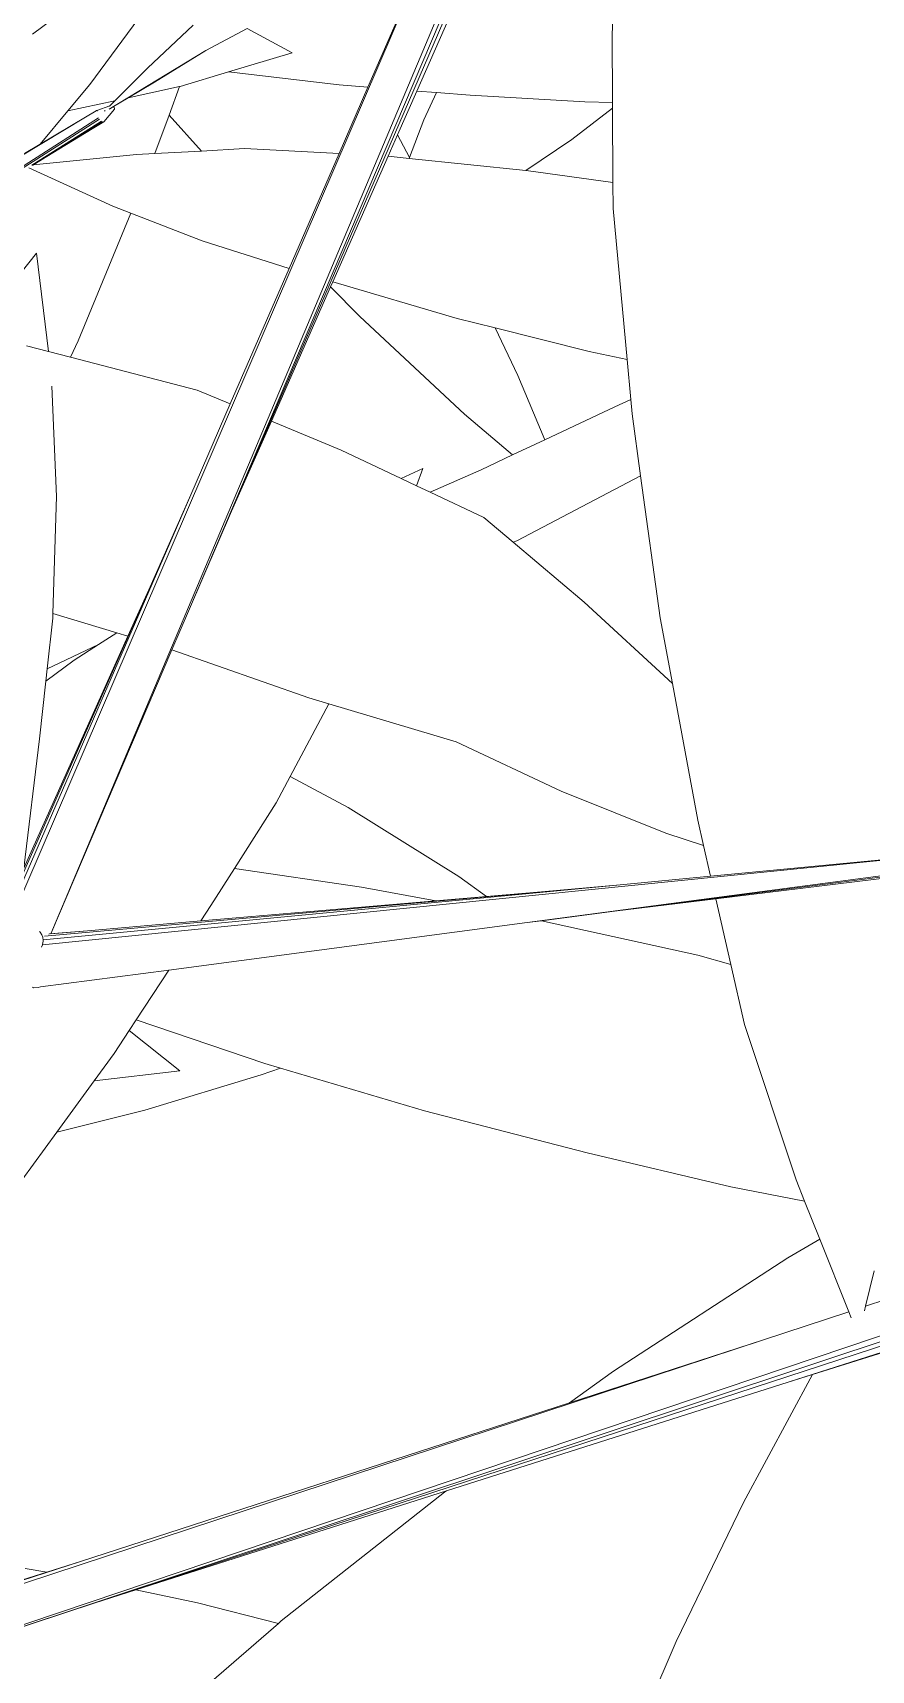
# Model space of a CAD drawing. Header units: inches. Extents: x 3 to 218426, y 2 to 56473.
# Drawn here: x 41815.9 to 41895.7, y 21494.6 to 21650.5 of the extents above; entities that cross this region are included whole.
import ezdxf

# ---------------------------------------------------------------- set-up
doc = ezdxf.new("R2010")
doc.units = ezdxf.units.IN
doc.header["$MEASUREMENT"] = 0
doc.layers.add('Edges', color=7, linetype='Continuous', lineweight=18)

# ---------------------------------------------------------------- blocks, each defined once
blk = doc.blocks.new('BAMBOOPLAN')
at = {"layer": 'Edges'}
for p, q in [((8.4297, 1.0873), (9.2383, 3.0066)), ((8.617, 1.5264), (9.2467, 3.0035)), ((8.6757, 1.6623), (9.2543, 3.0013)), ((9.0095, 2.5807), (8.3763, 1.107)), ((9.0262, 2.4576), (8.9277, 2.234)), ((8.949, 2.4414), (8.8612, 2.2393)), ((9.1994, 2.4431), (9.1933, 2.3114)), ((8.5633, 2.3522), (8.4829, 2.2428)), ((8.4349, 2.3338), (8.4046, 2.3116)), ((8.6234, 2.3237), (8.5611, 2.2652)), ((8.6967, 2.3191), (8.6406, 2.2893)), ((8.7579, 2.2862), (8.6967, 2.3191)), ((9.1933, 2.3114), (9.1939, 2.2184)), ((8.6406, 2.2893), (8.5091, 2.2095)), ((8.6406, 2.2893), (8.5707, 2.246)), ((8.7579, 2.2862), (8.6713, 2.26)), ((8.5611, 2.2652), (8.517, 2.2209)), ((8.6713, 2.26), (8.6057, 2.2402)), ((8.8222, 2.2424), (8.6713, 2.26)), ((8.4829, 2.2428), (8.453, 2.2069)), ((8.5707, 2.246), (8.5351, 2.2248)), ((8.605, 2.2401), (8.5351, 2.2248)), ((8.605, 2.2401), (8.5905, 2.201)), ((8.6057, 2.2402), (8.605, 2.2401)), ((8.8612, 2.2393), (8.822, 2.149)), ((8.8612, 2.2393), (8.8222, 2.2424)), ((8.9277, 2.234), (8.9015, 2.1746)), ((8.9544, 2.2319), (8.9277, 2.234)), ((8.9372, 2.195), (8.9544, 2.2319)), ((9.0002, 2.2282), (8.9544, 2.2319)), ((9.1564, 2.2191), (9.0002, 2.2282)), ((8.453, 2.2069), (8.4153, 2.1618)), ((8.517, 2.2209), (8.453, 2.2069)), ((8.4914, 2.2071), (8.4771, 2.1985)), ((8.4913, 2.207), (8.4919, 2.2073)), ((8.4919, 2.2073), (8.4914, 2.2071)), ((8.4921, 2.2074), (8.4919, 2.2073)), ((8.4921, 2.2074), (8.5098, 2.2137)), ((8.4926, 2.2069), (8.493, 2.2072)), ((8.5017, 2.1922), (8.5164, 2.2092)), ((8.5036, 2.2074), (8.5027, 2.2065)), ((8.5093, 2.2131), (8.5091, 2.2129)), ((8.5098, 2.2137), (8.5097, 2.2135)), ((8.517, 2.2209), (8.5098, 2.2137)), ((8.5151, 2.2129), (8.51, 2.2099)), ((8.5351, 2.2248), (8.5151, 2.2129)), ((8.5156, 2.2121), (8.5151, 2.2129)), ((8.5151, 2.2129), (8.5151, 2.2129)), ((8.516, 2.2114), (8.5156, 2.2121)), ((8.5163, 2.2107), (8.516, 2.2114)), ((8.5164, 2.21), (8.5163, 2.2107)), ((8.5165, 2.2095), (8.5164, 2.21)), ((8.5164, 2.2092), (8.5165, 2.2095)), ((9.1387, 2.1679), (9.1939, 2.2109)), ((9.1939, 2.2184), (9.1564, 2.2191)), ((9.1939, 2.2184), (9.1939, 2.2109)), ((9.1939, 2.2109), (9.1946, 2.1095)), ((8.4771, 2.1985), (7.8018, 1.7922)), ((7.8151, 1.7634), (8.4946, 2.1976)), ((7.8797, 1.8038), (8.496, 2.1957)), ((8.4988, 2.1929), (8.4037, 2.1332)), ((8.5, 2.1922), (8.4054, 2.1333)), ((8.4771, 2.1985), (8.4153, 2.1618)), ((8.5017, 2.1922), (8.486, 2.1827)), ((8.501, 2.192), (8.486, 2.1827)), ((8.5905, 2.201), (8.5712, 2.1489)), ((8.6346, 2.1524), (8.5905, 2.201)), ((8.9179, 2.1435), (8.9372, 2.195)), ((8.4153, 2.1618), (8.3941, 2.1492)), ((8.486, 2.1827), (8.4056, 2.1334)), ((8.9015, 2.1746), (8.8886, 2.1454)), ((8.9179, 2.1435), (8.9015, 2.1746)), ((9.0761, 2.126), (9.1387, 2.1679)), ((8.5461, 2.1475), (8.4056, 2.1334)), ((8.5712, 2.1489), (8.5461, 2.1475)), ((8.6346, 2.1524), (8.5712, 2.1489)), ((8.6931, 2.1557), (8.6346, 2.1524)), ((8.822, 2.149), (8.6931, 2.1557)), ((8.822, 2.149), (8.754, 1.9926)), ((8.8886, 2.1454), (8.8132, 1.9742)), ((8.9175, 2.1424), (8.8886, 2.1454)), ((8.9175, 2.1424), (8.9179, 2.1435)), ((9.0761, 2.126), (8.9175, 2.1424)), ((8.5139, 2.0775), (8.3997, 2.1297)), ((8.4054, 2.1333), (8.4037, 2.1332)), ((8.4056, 2.1334), (8.4054, 2.1333)), ((9.0766, 2.126), (9.0761, 2.126)), ((9.1946, 2.1095), (9.0766, 2.126)), ((9.1946, 2.1095), (9.1948, 2.0741)), ((8.5384, 2.0679), (8.5139, 2.0775)), ((9.1948, 2.0741), (9.2138, 1.8686)), ((8.5384, 2.0679), (8.4667, 1.8943)), ((8.6354, 2.03), (8.5384, 2.0679)), ((8.754, 1.9926), (8.6354, 2.03)), ((8.4103, 2.0133), (8.3227, 1.9036)), ((8.4103, 2.0133), (8.4264, 1.8798)), ((8.754, 1.9926), (8.6739, 1.8083)), ((8.8102, 1.9675), (8.7298, 1.7849)), ((8.8132, 1.9742), (8.8102, 1.9675)), ((8.8502, 1.9271), (8.8102, 1.9675)), ((8.9828, 1.9247), (8.8132, 1.9742)), ((8.9928, 1.7944), (8.8502, 1.9271)), ((9.0342, 1.9118), (8.9828, 1.9247)), ((8.4667, 1.8943), (8.4565, 1.872)), ((9.065, 1.8468), (9.0342, 1.9118)), ((9.162, 1.8796), (9.0342, 1.9118)), ((8.4264, 1.8798), (8.3968, 1.8875)), ((8.4565, 1.872), (8.4264, 1.8798)), ((8.6286, 1.8272), (8.4565, 1.872)), ((9.2138, 1.8686), (9.162, 1.8796)), ((9.2138, 1.8686), (9.2188, 1.8141)), ((8.431, 1.8325), (8.4376, 1.6822)), ((8.6739, 1.8083), (8.6286, 1.8272)), ((9.1019, 1.7595), (9.065, 1.8468)), ((8.6739, 1.8083), (8.6201, 1.6844)), ((9.2188, 1.8141), (9.1973, 1.8044)), ((9.2188, 1.8141), (9.2206, 1.7949)), ((8.7298, 1.7849), (8.6757, 1.6623)), ((8.8247, 1.7452), (8.7298, 1.7849)), ((9.0579, 1.7388), (8.9928, 1.7944)), ((9.1973, 1.8044), (9.1019, 1.7595)), ((9.2206, 1.7949), (9.2322, 1.7106)), ((8.9065, 1.7067), (8.8247, 1.7452)), ((9.0579, 1.7388), (9.0153, 1.7188)), ((9.1019, 1.7595), (9.0579, 1.7388)), ((8.9357, 1.7204), (8.9065, 1.7067)), ((8.9357, 1.7204), (8.9274, 1.6968)), ((9.0153, 1.7188), (8.9459, 1.6881)), ((8.9274, 1.6968), (8.9065, 1.7067)), ((8.9459, 1.6881), (8.9274, 1.6968)), ((9.2322, 1.7106), (9.0636, 1.622)), ((9.2322, 1.7106), (9.259, 1.5173)), ((8.6201, 1.6844), (8.3703, 1.1095)), ((8.4376, 1.6822), (8.4325, 1.5231)), ((8.5629, 1.5553), (8.6201, 1.6844)), ((9.0191, 1.6536), (8.9459, 1.6881)), ((8.617, 1.5264), (8.6757, 1.6623)), ((9.0588, 1.6201), (9.0191, 1.6536)), ((9.0636, 1.622), (9.0588, 1.6201)), ((9.1556, 1.5386), (9.0588, 1.6201)), ((8.3661, 1.1112), (8.5629, 1.5553)), ((8.5346, 1.4923), (8.5629, 1.5553)), ((9.2755, 1.428), (9.1556, 1.5386)), ((8.4323, 1.5169), (8.4247, 1.4477)), ((8.4325, 1.5231), (8.4323, 1.5169)), ((8.5196, 1.4968), (8.4325, 1.5231)), ((8.5945, 1.4736), (8.617, 1.5264)), ((9.259, 1.5173), (9.2755, 1.428)), ((8.5196, 1.4968), (8.4946, 1.4808)), ((8.5346, 1.4923), (8.5196, 1.4968)), ((8.3929, 1.1766), (8.5346, 1.4923)), ((8.4247, 1.4477), (8.4946, 1.4808)), ((8.4298, 1.0873), (8.5945, 1.4736)), ((8.4946, 1.4808), (8.4615, 1.4597)), ((8.7806, 1.4085), (8.5945, 1.4736)), ((8.4615, 1.4597), (8.4229, 1.4312)), ((8.4229, 1.4312), (8.4143, 1.3524)), ((8.4247, 1.4477), (8.4229, 1.4312)), ((9.2755, 1.428), (9.3099, 1.242)), ((8.8081, 1.4002), (8.7806, 1.4085)), ((8.8081, 1.4002), (8.7554, 1.3013)), ((8.9814, 1.3484), (8.8081, 1.4002)), ((8.4143, 1.3524), (8.3929, 1.1766)), ((9.1239, 1.2812), (8.9814, 1.3484)), ((8.7554, 1.3013), (8.7362, 1.2653)), ((8.8345, 1.2591), (8.7554, 1.3013)), ((9.2665, 1.2243), (9.1239, 1.2812)), ((8.7362, 1.2653), (8.6795, 1.176)), ((8.9847, 1.1652), (8.8345, 1.2591)), ((9.3099, 1.242), (9.3178, 1.2076)), ((9.3178, 1.2076), (9.2665, 1.2243)), ((9.3178, 1.2076), (9.3274, 1.1656)), ((9.5988, 1.1913), (8.4183, 1.0724)), ((9.078, 1.1026), (9.7325, 1.1893)), ((9.1966, 1.1179), (9.7334, 1.187)), ((9.5988, 1.1915), (9.3274, 1.1656)), ((8.6795, 1.176), (8.6474, 1.1256)), ((8.8523, 1.1506), (8.6795, 1.176)), ((9.0227, 1.1379), (8.9847, 1.1652)), ((9.3274, 1.1656), (9.2042, 1.1539)), ((9.5956, 1.1668), (9.3345, 1.1348)), ((9.2042, 1.1539), (8.4191, 1.0791)), ((8.421, 1.084), (9.0975, 1.1443)), ((8.9535, 1.132), (8.8523, 1.1506)), ((8.9535, 1.132), (9.0227, 1.1379)), ((9.0227, 1.1379), (9.0975, 1.1443)), ((9.0975, 1.1443), (9.2042, 1.1539)), ((8.6338, 1.1047), (8.9535, 1.132)), ((8.6474, 1.1256), (8.6338, 1.1047)), ((9.0975, 1.1051), (9.1966, 1.1179)), ((9.3345, 1.1348), (9.1966, 1.1179)), ((9.3345, 1.1348), (9.3548, 1.0457)), ((8.4796, 1.0915), (8.6338, 1.1047)), ((8.5902, 1.038), (9.078, 1.1026)), ((9.078, 1.1026), (9.0975, 1.1051)), ((9.31, 1.0583), (9.0975, 1.1051)), ((8.4152, 1.0895), (8.4141, 1.0904)), ((8.4176, 1.0859), (8.4152, 1.0895)), ((8.4169, 1.0693), (8.4183, 1.0724)), ((8.4186, 1.0826), (8.4176, 1.0859)), ((8.4183, 1.0724), (8.4184, 1.0725)), ((8.4184, 1.0725), (8.4192, 1.0771)), ((8.4189, 1.0816), (8.4186, 1.0826)), ((8.4191, 1.0791), (8.4189, 1.0816)), ((8.4192, 1.0771), (8.4191, 1.0791)), ((8.4209, 1.084), (8.421, 1.084)), ((8.4271, 1.087), (8.4279, 1.0871)), ((8.4279, 1.0871), (8.4796, 1.0915)), ((8.4298, 1.0873), (8.4796, 1.0915)), ((8.4298, 1.0873), (8.4298, 1.0873)), ((9.3548, 1.0457), (9.31, 1.0583)), ((8.4158, 1.0149), (8.5902, 1.038)), ((8.5902, 1.038), (8.546, 0.9703)), ((9.3548, 1.0457), (9.3735, 0.9637)), ((8.4049, 1.0146), (8.4063, 1.0138)), ((8.4124, 1.0144), (8.4063, 1.0138)), ((8.4124, 1.0144), (8.4158, 1.0149)), ((8.546, 0.9703), (8.5365, 0.9558)), ((8.7211, 0.9109), (8.546, 0.9703)), ((9.3735, 0.9637), (9.4438, 0.7527)), ((8.5365, 0.9558), (8.5161, 0.9245)), ((8.6051, 0.9007), (8.5365, 0.9558)), ((8.5161, 0.9245), (8.4887, 0.887)), ((8.6051, 0.9007), (8.4887, 0.887)), ((8.7158, 0.8952), (8.5578, 0.8475)), ((8.7424, 0.9046), (8.7158, 0.8952)), ((8.7424, 0.9046), (8.7211, 0.9109)), ((8.9381, 0.8463), (8.7424, 0.9046)), ((8.4887, 0.887), (8.4378, 0.8172)), ((8.5578, 0.8475), (8.4378, 0.8172)), ((9.1597, 0.7892), (8.9381, 0.8463)), ((8.4378, 0.8172), (8.3743, 0.7302)), ((9.3549, 0.7431), (9.1597, 0.7892)), ((9.4553, 0.7237), (9.3549, 0.7431)), ((9.4438, 0.7527), (9.4553, 0.7237)), ((9.4553, 0.7237), (9.4759, 0.6719)), ((9.4759, 0.6719), (9.4327, 0.6465)), ((9.4759, 0.6719), (9.5153, 0.5729)), ((9.4327, 0.6465), (9.1955, 0.4922)), ((7.9747, 0.0068), (9.87, 0.6454)), ((8.3495, 0.1308), (9.8733, 0.6371)), ((8.4901, 0.1768), (9.8767, 0.6299)), ((9.6874, 0.6295), (9.5384, 0.5805)), ((9.55, 0.6285), (9.5384, 0.5805)), ((9.5384, 0.5805), (9.5369, 0.5743)), ((9.5153, 0.5729), (9.3994, 0.5348)), ((9.7284, 0.5716), (9.4231, 0.4742)), ((9.7292, 0.5704), (9.4662, 0.4878)), ((9.5153, 0.5729), (9.5186, 0.5646)), ((9.3994, 0.5348), (7.8694, 0.0314)), ((9.3994, 0.5348), (9.1354, 0.4491)), ((9.1955, 0.4922), (9.1354, 0.4491)), ((9.4231, 0.4742), (8.9681, 0.3292)), ((9.4662, 0.4878), (9.3721, 0.3135)), ((9.4662, 0.4878), (9.4231, 0.4742)), ((9.1354, 0.4491), (8.4699, 0.2331)), ((8.9681, 0.3292), (8.5455, 0.1945)), ((8.9655, 0.3273), (8.7433, 0.1523)), ((8.9681, 0.3292), (8.9655, 0.3273)), ((9.3721, 0.3135), (9.2808, 0.1244)), ((8.4699, 0.2331), (7.8686, 0.038)), ((8.4242, 0.2187), (8.3947, 0.2236)), ((8.4242, 0.2187), (8.4699, 0.2331)), ((8.3353, 0.1905), (8.4242, 0.2187)), ((8.5455, 0.1945), (8.4901, 0.1768)), ((8.6292, 0.1769), (8.5455, 0.1945)), ((8.3495, 0.1308), (8.4901, 0.1768)), ((8.7396, 0.149), (8.6292, 0.1769)), ((8.7396, 0.149), (8.5295, -0.0325)), ((8.7433, 0.1523), (8.7396, 0.149)), ((9.2808, 0.1244), (9.2073, -0.0455))]:
    blk.add_line(p, q, dxfattribs=at)

msp = doc.modelspace()

# ---------------------------------------------------------------- block references
at = {"xscale": 69.97983938875464, "yscale": 69.97983938875464, "zscale": 69.97983938875464}
msp.add_blockref('BAMBOOPLAN', (41227.7, 21488.63), dxfattribs=at)

doc.saveas('drawing.dxf')
